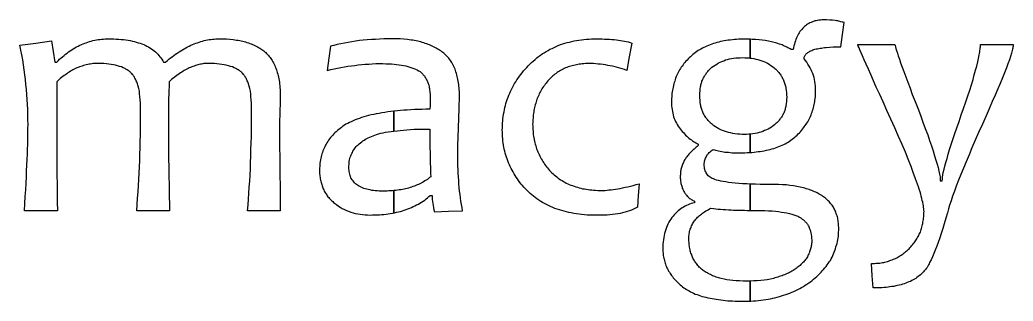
# Model space of a CAD drawing. Extents: x 0 to 100, y 0 to 33.1.
# Drawn here: x 0.14 to 29.01, y 0 to 8.18 of the extents above; entities that cross this region are included whole.
import ezdxf

# ---------------------------------------------------------------- set-up
doc = ezdxf.new("R2010")
doc.units = 0
doc.layers.get('0').update_dxf_attribs({"linetype": 'CONTINUOUS'})

msp = doc.modelspace()

# ---------------------------------------------------------------- linework, layer by layer
at = {"color": 7}
for points in [[(21.370272, 7.615015), (21.327897, 7.616048), (21.224028, 7.619149), (21.157882, 7.619149), (21.091736, 7.619149), (21.031791, 7.616048), (20.971847, 7.612948), (20.911902, 7.60623), (20.851957, 7.600029), (20.792529, 7.593827), (20.732585, 7.587626), (20.67574, 7.578325), (20.618897, 7.568506), (20.56567, 7.559204), (20.511926, 7.549903), (20.458183, 7.533883), (20.404956, 7.51838), (20.354313, 7.505461), (20.30367, 7.493059), (20.256645, 7.473938), (20.209619, 7.455335), (20.162077, 7.436214), (20.115051, 7.417611), (20.07061, 7.398491), (20.026685, 7.37937), (19.98276, 7.354566), (19.938318, 7.329244), (19.897493, 7.307023), (19.856669, 7.285319), (19.818429, 7.256897), (19.780705, 7.228475), (19.742981, 7.200053), (19.705257, 7.171631), (19.670634, 7.140109), (19.636011, 7.108586), (19.601387, 7.077063), (19.566764, 7.045541), (19.535242, 7.010917), (19.503719, 6.976294), (19.475297, 6.941671), (19.446875, 6.907048), (19.418453, 6.872425), (19.390031, 6.837801), (19.368327, 6.800077), (19.346106, 6.761837), (19.320785, 6.724113), (19.295463, 6.686389), (19.27686, 6.648666), (19.257739, 6.610943), (19.239136, 6.569602), (19.220015, 6.528777), (19.204512, 6.48485), (19.188493, 6.440408), (19.17609, 6.399586), (19.163171, 6.358761), (19.150769, 6.314837), (19.13785, 6.270395), (19.128548, 6.223368), (19.119246, 6.175825), (19.109945, 6.131902), (19.100126, 6.08746), (19.097025, 6.040435), (19.093925, 5.993408), (19.090824, 5.942764), (19.087724, 5.892123), (19.084623, 5.841998), (19.081523, 5.791354), (19.084623, 5.735027), (19.087724, 5.678181), (19.093925, 5.624439), (19.100126, 5.570697), (19.109945, 5.517468), (19.119246, 5.463726), (19.131649, 5.413598), (19.144568, 5.362956), (19.163171, 5.315929), (19.182292, 5.268389), (19.204512, 5.221362), (19.226217, 5.173822), (19.251538, 5.132996), (19.27686, 5.092171), (19.305282, 5.05083), (19.333187, 5.010005), (19.364709, 4.972283), (19.396232, 4.934559), (19.427755, 4.899935), (19.459277, 4.865312), (19.4939, 4.830689), (19.529041, 4.795549), (19.560563, 4.767644), (19.591569, 4.739222), (19.626709, 4.713899), (19.661332, 4.688578), (19.692855, 4.663258), (19.724377, 4.638453), (19.759001, 4.619332), (19.793624, 4.600213), (19.828247, 4.581607), (19.86287, 4.562489), (19.86287, 4.543886), (19.86287, 4.524764), (19.831348, 4.499444), (19.799825, 4.474639), (19.771403, 4.449316), (19.742981, 4.423995), (19.714559, 4.398674), (19.686137, 4.373351), (19.661332, 4.348546), (19.636011, 4.323226), (19.610689, 4.297905), (19.585368, 4.272582), (19.566764, 4.24778), (19.547644, 4.222457), (19.525423, 4.194035), (19.503719, 4.165614), (19.487699, 4.14029), (19.472196, 4.11497), (19.456177, 4.087064), (19.440674, 4.058642), (19.427755, 4.030221), (19.415352, 4.001799), (19.40295, 3.973378), (19.390031, 3.944954), (19.380729, 3.916532), (19.371427, 3.888111), (19.365226, 3.859689), (19.358508, 3.831783), (19.352307, 3.800261), (19.346106, 3.768739), (19.346106, 3.737216), (19.346106, 3.705694), (19.343005, 3.677269), (19.339905, 3.648848), (19.339905, 3.614225), (19.339905, 3.579601), (19.343005, 3.548079), (19.346106, 3.516556), (19.349206, 3.485034), (19.352307, 3.453511), (19.358508, 3.42509), (19.365226, 3.396668), (19.374528, 3.368247), (19.38383, 3.339822), (19.390031, 3.311401), (19.396749, 3.283495), (19.409151, 3.258175), (19.421554, 3.232854), (19.434473, 3.210632), (19.446875, 3.188928), (19.459277, 3.163607), (19.472196, 3.138287), (19.487699, 3.119681), (19.503719, 3.100562), (19.519222, 3.07834), (19.535242, 3.056636), (19.553845, 3.040618), (19.572965, 3.025114), (19.592086, 3.005995), (19.610689, 2.986874), (19.63291, 2.971372), (19.655131, 2.955351), (19.679936, 2.942947), (19.705257, 2.930546), (19.730579, 2.917627), (19.7559, 2.905226), (19.7559, 2.883003), (19.7559, 2.8613), (19.705257, 2.84838), (19.654614, 2.835979), (19.610689, 2.819959), (19.566764, 2.804457), (19.522323, 2.782234), (19.478398, 2.760015), (19.434473, 2.73521), (19.390031, 2.709889), (19.352307, 2.681465), (19.314583, 2.653044), (19.27686, 2.621521), (19.239136, 2.589999), (19.201412, 2.552274), (19.163171, 2.51455), (19.128548, 2.473727), (19.093925, 2.432386), (19.065503, 2.38846), (19.037081, 2.344537), (19.009176, 2.293893), (18.980754, 2.243249), (18.958533, 2.193124), (18.936312, 2.14248), (18.917708, 2.086153), (18.898588, 2.029309), (18.883085, 1.969365), (18.867065, 1.909419), (18.857764, 1.846374), (18.848462, 1.783329), (18.841744, 1.720284), (18.835543, 1.657239), (18.832442, 1.584892), (18.829342, 1.512544), (18.832442, 1.474822), (18.835543, 1.436582), (18.838643, 1.398858), (18.841744, 1.361133), (18.845361, 1.323409), (18.848462, 1.285685), (18.857764, 1.251061), (18.867065, 1.216438), (18.876367, 1.178198), (18.886186, 1.140474), (18.895488, 1.105853), (18.904789, 1.071229), (18.920809, 1.036606), (18.936312, 1.001983), (18.952331, 0.97046), (18.967834, 0.938938), (18.983854, 0.904314), (18.999357, 0.869691), (19.021578, 0.838169), (19.043799, 0.806646), (19.065503, 0.775124), (19.087724, 0.743599), (19.109945, 0.712076), (19.131649, 0.680554), (19.160071, 0.649031), (19.188493, 0.617509), (19.216915, 0.589087), (19.245337, 0.560666), (19.273759, 0.532244), (19.302181, 0.504338), (19.336804, 0.475917), (19.371427, 0.447493), (19.406051, 0.419071), (19.440674, 0.39065), (19.478398, 0.365329), (19.516121, 0.340006), (19.557463, 0.318302), (19.598287, 0.296082), (19.639111, 0.27386), (19.679936, 0.252156), (19.727478, 0.229936), (19.774504, 0.207714), (19.825147, 0.192212), (19.875273, 0.176192), (19.925916, 0.157589), (19.976042, 0.138467), (20.029785, 0.126066), (20.083529, 0.113147), (20.143473, 0.100746), (20.202901, 0.088342), (20.262846, 0.075422), (20.322791, 0.063021), (20.385836, 0.053719), (20.448881, 0.0439), (20.515027, 0.0346), (20.581173, 0.025297), (20.650419, 0.018579), (20.719666, 0.012378), (20.789429, 0.009277), (20.858675, 0.006176), (20.934123, 0.003077), (21.00957, -0.000024), (21.088635, -0.000024), (21.167183, -0.000024), (21.243148, -0.000024), (21.318595, -0.000024), (21.370272, 0.002043), (21.370272, 0.582885), (21.267952, 0.579784), (21.164083, 0.582885), (21.060213, 0.585986), (20.965645, 0.592188), (20.871077, 0.598906), (20.782711, 0.611307), (20.694861, 0.623711), (20.612695, 0.639731), (20.531046, 0.655233), (20.492806, 0.668153), (20.455082, 0.680554), (20.417358, 0.689856), (20.379635, 0.699675), (20.345011, 0.712076), (20.310388, 0.724996), (20.278865, 0.7405), (20.247343, 0.756518), (20.21582, 0.772023), (20.184298, 0.788041), (20.152775, 0.803545), (20.121252, 0.819047), (20.09283, 0.835068), (20.064408, 0.85057), (20.035986, 0.869691), (20.007564, 0.88881), (19.98276, 0.910514), (19.957438, 0.932736), (19.935217, 0.951855), (19.912996, 0.97046), (19.891292, 0.99268), (19.869071, 1.0149), (19.846851, 1.039707), (19.825147, 1.065028), (19.806026, 1.090348), (19.787423, 1.115669), (19.771403, 1.140474), (19.7559, 1.165797), (19.73988, 1.194218), (19.724377, 1.22264), (19.708358, 1.251061), (19.692855, 1.279483), (19.683036, 1.307907), (19.673735, 1.335813), (19.661332, 1.367335), (19.648413, 1.398858), (19.639111, 1.43038), (19.62981, 1.461903), (19.623608, 1.496526), (19.61689, 1.531665), (19.610689, 1.566289), (19.604488, 1.600912), (19.601387, 1.635535), (19.598287, 1.670159), (19.595186, 1.707883), (19.592086, 1.745605), (19.592086, 1.783329), (19.592086, 1.821053), (19.592086, 1.856193), (19.592086, 1.890816), (19.595186, 1.925439), (19.598287, 1.960063), (19.604488, 1.994686), (19.610689, 2.029309), (19.619991, 2.060832), (19.62981, 2.092354), (19.642212, 2.123877), (19.655131, 2.155399), (19.667533, 2.186922), (19.679936, 2.218444), (19.695955, 2.246868), (19.711458, 2.27529), (19.730579, 2.303196), (19.749182, 2.331617), (19.771403, 2.356938), (19.793624, 2.382258), (19.815328, 2.410683), (19.837549, 2.439104), (19.865971, 2.463909), (19.894393, 2.489229), (19.922815, 2.511452), (19.951237, 2.533671), (19.98276, 2.555375), (20.014282, 2.577598), (20.045805, 2.599817), (20.077327, 2.621521), (20.115051, 2.640643), (20.152775, 2.659245), (20.190499, 2.681465), (20.228223, 2.703687), (20.30057, 2.693869), (20.373433, 2.684566), (20.44268, 2.678364), (20.511926, 2.672165), (20.587374, 2.669064), (20.663338, 2.665963), (20.738786, 2.659245), (20.814233, 2.653044), (20.890198, 2.649943), (20.965645, 2.646842), (21.044193, 2.646842), (21.123259, 2.646842), (21.204907, 2.643743), (21.287073, 2.640643), (21.368722, 2.640643), (21.370272, 2.640643), (21.370272, 3.403902), (21.271053, 3.409069), (21.14858, 3.415787), (21.041093, 3.42509), (20.934123, 3.434393), (20.839555, 3.444211), (20.744987, 3.453511), (20.666439, 3.465915), (20.587374, 3.478832), (20.518127, 3.491236), (20.448881, 3.503639), (20.395137, 3.522758), (20.341911, 3.541879), (20.304187, 3.554281), (20.265946, 3.566684), (20.238041, 3.585803), (20.209619, 3.604924), (20.181197, 3.626628), (20.152775, 3.648848), (20.130554, 3.674171), (20.10885, 3.699492), (20.09283, 3.727397), (20.077327, 3.755819), (20.064408, 3.790442), (20.052006, 3.825066), (20.045805, 3.860205), (20.039087, 3.894828), (20.035986, 3.932553), (20.032886, 3.970277), (20.035986, 4.0049), (20.039087, 4.039524), (20.045805, 4.067945), (20.052006, 4.096367), (20.061308, 4.127889), (20.07061, 4.159412), (20.086629, 4.187833), (20.102132, 4.216255), (20.118152, 4.241059), (20.133655, 4.266383), (20.155876, 4.294804), (20.178097, 4.323226), (20.206519, 4.345448), (20.234424, 4.367152), (20.262846, 4.389372), (20.291268, 4.411594), (20.328992, 4.401775), (20.367232, 4.392473), (20.408057, 4.380072), (20.448881, 4.367152), (20.495907, 4.36095), (20.543449, 4.354748), (20.590475, 4.345448), (20.638017, 4.335629), (20.688143, 4.332529), (20.738786, 4.329428), (20.792529, 4.323226), (20.845756, 4.317024), (20.9026, 4.317024), (20.959444, 4.317024), (21.019389, 4.313926), (21.078817, 4.310306), (21.14858, 4.313926), (21.217826, 4.317024), (21.283972, 4.320125), (21.350118, 4.323226), (21.370272, 4.32426), (21.370272, 4.856528), (21.330998, 4.852392), (21.267952, 4.849292), (21.204907, 4.846191), (21.135661, 4.849292), (21.066414, 4.852392), (20.997168, 4.858594), (20.927921, 4.865312), (20.864876, 4.877713), (20.801831, 4.890117), (20.741886, 4.906137), (20.681942, 4.921639), (20.625098, 4.940761), (20.56877, 4.959879), (20.515027, 4.984684), (20.461283, 5.010005), (20.411157, 5.038429), (20.360514, 5.066851), (20.316589, 5.101474), (20.272664, 5.136097), (20.247343, 5.155216), (20.222022, 5.173822), (20.202901, 5.19294), (20.184298, 5.211543), (20.165177, 5.233766), (20.146574, 5.255985), (20.127454, 5.277689), (20.10885, 5.299911), (20.09283, 5.322131), (20.077327, 5.343835), (20.061308, 5.369158), (20.045805, 5.394479), (20.032886, 5.416698), (20.020483, 5.438405), (20.007564, 5.466826), (19.995162, 5.495248), (19.98586, 5.520569), (19.976042, 5.545889), (19.96674, 5.574313), (19.957438, 5.602219), (19.948136, 5.630641), (19.938318, 5.659062), (19.932117, 5.690585), (19.925916, 5.722107), (19.919714, 5.785152), (19.912996, 5.848197), (19.909896, 5.914343), (19.906795, 5.980489), (19.909896, 6.046634), (19.912996, 6.11278), (19.919714, 6.172727), (19.925916, 6.232671), (19.932117, 6.261092), (19.938318, 6.289514), (19.948136, 6.317935), (19.957438, 6.34636), (19.963639, 6.371164), (19.96984, 6.396485), (19.98276, 6.424906), (19.995162, 6.453328), (20.004464, 6.47555), (20.014282, 6.497254), (20.029785, 6.522575), (20.045805, 6.547895), (20.058207, 6.569602), (20.07061, 6.591822), (20.086629, 6.614041), (20.102132, 6.635747), (20.121252, 6.657967), (20.140373, 6.680188), (20.158976, 6.702409), (20.178097, 6.724113), (20.1967, 6.743234), (20.21582, 6.761837), (20.238041, 6.780957), (20.259745, 6.800077), (20.307288, 6.8316), (20.354313, 6.862606), (20.401855, 6.894129), (20.448881, 6.925651), (20.499524, 6.947872), (20.54965, 6.970093), (20.603394, 6.991797), (20.65662, 7.014018), (20.713464, 7.030038), (20.770308, 7.045541), (20.830253, 7.054842), (20.890198, 7.064661), (20.953243, 7.070862), (21.016288, 7.077063), (21.078817, 7.080164), (21.141862, 7.083264), (21.211625, 7.080164), (21.280872, 7.077063), (21.347018, 7.070862), (21.370272, 7.068795), (21.370272, 7.615015), (21.370272, 7.615015), (21.370272, 7.068795), (21.413163, 7.064661), (21.476209, 7.051742), (21.539254, 7.039339), (21.595581, 7.02332), (21.652425, 7.007817), (21.709269, 6.988697), (21.766113, 6.970093), (21.81934, 6.944771), (21.873084, 6.91945), (21.923726, 6.887928), (21.973852, 6.856405), (22.021395, 6.821782), (22.06842, 6.787158), (22.090641, 6.768555), (22.112345, 6.749435), (22.131466, 6.730314), (22.150586, 6.711711), (22.169189, 6.68949), (22.18831, 6.667269), (22.206913, 6.645565), (22.226033, 6.623344), (22.241536, 6.598023), (22.257556, 6.573219), (22.273059, 6.550996), (22.289079, 6.528777), (22.301481, 6.503456), (22.3144, 6.478651), (22.326803, 6.450227), (22.339205, 6.421806), (22.349023, 6.396485), (22.358325, 6.371164), (22.367627, 6.34274), (22.377446, 6.314319), (22.386747, 6.283312), (22.396049, 6.25179), (22.40225, 6.223368), (22.408968, 6.194947), (22.41827, 6.128801), (22.427572, 6.062655), (22.430672, 5.996509), (22.433773, 5.930363), (22.430672, 5.867318), (22.427572, 5.804273), (22.41827, 5.744327), (22.408968, 5.684383), (22.40225, 5.655961), (22.396049, 5.62754), (22.389848, 5.599118), (22.383647, 5.570697), (22.373828, 5.545889), (22.364526, 5.520569), (22.355225, 5.495248), (22.345923, 5.469927), (22.333004, 5.445123), (22.320601, 5.419799), (22.307682, 5.39758), (22.29528, 5.375357), (22.279777, 5.353654), (22.263757, 5.331434), (22.248254, 5.309211), (22.232235, 5.287508), (22.216732, 5.265288), (22.200712, 5.243066), (22.182109, 5.224463), (22.162988, 5.205344), (22.140768, 5.186739), (22.119063, 5.16762), (22.099943, 5.148498), (22.080823, 5.129895), (22.033797, 5.095272), (21.986255, 5.060649), (21.939229, 5.032227), (21.892204, 5.003806), (21.841561, 4.981583), (21.790918, 4.959879), (21.737691, 4.93766), (21.683948, 4.915437), (21.627104, 4.899935), (21.570776, 4.883915), (21.510832, 4.874615), (21.450887, 4.865312), (21.390942, 4.858594), (21.370272, 4.856528), (21.370272, 4.32426), (21.416264, 4.326327), (21.48241, 4.329428), (21.542354, 4.338728), (21.602299, 4.348546), (21.661727, 4.354748), (21.721671, 4.36095), (21.781616, 4.373351), (21.841561, 4.386271), (21.895304, 4.398674), (21.948531, 4.411594), (22.002275, 4.427096), (22.056018, 4.443116), (22.106144, 4.458618), (22.156787, 4.474639), (22.203813, 4.493242), (22.251355, 4.512363), (22.298381, 4.534067), (22.345923, 4.556287), (22.389848, 4.578509), (22.433773, 4.600213), (22.475114, 4.625533), (22.515938, 4.650854), (22.553662, 4.679276), (22.591386, 4.7077), (22.62911, 4.736121), (22.666834, 4.764543), (22.701973, 4.795549), (22.736597, 4.827072), (22.768119, 4.862211), (22.799642, 4.896835), (22.831165, 4.928357), (22.862687, 4.959879), (22.890592, 4.997604), (22.919015, 5.035328), (22.944336, 5.069951), (22.969657, 5.104575), (22.994979, 5.142296), (23.019783, 5.180021), (23.042004, 5.218261), (23.064225, 5.255985), (23.082829, 5.29371), (23.101949, 5.331434), (23.120553, 5.372259), (23.139673, 5.413598), (23.155693, 5.454423), (23.171196, 5.495248), (23.183598, 5.539171), (23.196517, 5.583614), (23.208919, 5.62754), (23.221838, 5.671982), (23.23114, 5.715905), (23.240442, 5.759831), (23.246643, 5.804273), (23.253361, 5.848197), (23.259562, 5.89574), (23.265763, 5.942764), (23.268864, 5.989791), (23.271964, 6.037334), (23.271964, 6.08746), (23.271964, 6.138103), (23.268864, 6.201148), (23.265763, 6.264193), (23.259562, 6.324137), (23.253361, 6.384081), (23.240442, 6.443509), (23.22804, 6.503456), (23.208919, 6.560299), (23.190316, 6.617142), (23.164994, 6.673987), (23.139673, 6.730314), (23.111251, 6.784058), (23.082829, 6.837801), (23.048206, 6.891028), (23.013582, 6.944771), (22.975859, 6.995415), (22.938135, 7.045541), (22.938135, 7.070862), (22.938135, 7.096184), (22.947437, 7.114787), (22.956738, 7.133907), (22.966557, 7.14941), (22.975859, 7.16543), (22.991878, 7.180933), (23.007381, 7.196952), (23.026501, 7.212455), (23.045105, 7.228475), (23.064225, 7.240878), (23.082829, 7.253797), (23.10815, 7.266199), (23.133472, 7.278601), (23.161894, 7.29152), (23.190316, 7.303923), (23.221838, 7.313224), (23.253361, 7.323043), (23.291085, 7.332345), (23.328809, 7.341646), (23.366532, 7.347848), (23.404256, 7.354566), (23.445597, 7.360767), (23.486422, 7.366968), (23.533447, 7.373169), (23.58099, 7.37937), (23.681759, 7.386088), (23.782528, 7.39229), (23.895699, 7.39539), (24.009387, 7.398491), (24.053312, 7.751441), (24.097754, 8.104391), (24.069332, 8.110592), (24.04091, 8.116793), (24.009387, 8.126611), (23.977865, 8.135913), (23.946342, 8.142114), (23.914819, 8.148316), (23.877096, 8.154517), (23.839372, 8.161235), (23.760307, 8.167436), (23.681759, 8.173637), (23.590291, 8.176738), (23.498824, 8.179838), (23.454899, 8.176738), (23.410457, 8.173637), (23.369633, 8.167436), (23.328809, 8.161235), (23.291085, 8.154517), (23.252844, 8.148316), (23.215121, 8.135913), (23.177397, 8.122994), (23.142773, 8.107491), (23.10815, 8.091472), (23.073527, 8.072868), (23.038904, 8.053748), (23.010482, 8.032044), (22.98206, 8.009823), (22.953638, 7.987602), (22.925216, 7.965898), (22.896793, 7.934375), (22.868888, 7.902853), (22.843567, 7.87133), (22.818246, 7.839807), (22.796025, 7.805184), (22.774321, 7.770561), (22.7552, 7.73232), (22.736597, 7.694597), (22.717476, 7.653772), (22.698356, 7.612948), (22.682853, 7.565406), (22.666834, 7.51838), (22.654431, 7.470838), (22.642029, 7.423812), (22.62911, 7.370069), (22.616707, 7.316842), (22.588285, 7.316842), (22.559863, 7.316842), (22.528341, 7.335445), (22.496818, 7.354566), (22.465295, 7.370069), (22.433773, 7.386088), (22.39915, 7.401591), (22.364526, 7.417611), (22.329903, 7.433114), (22.29528, 7.449133), (22.219832, 7.473938), (22.143868, 7.49926), (22.06532, 7.521481), (21.986255, 7.543701), (21.898405, 7.559204), (21.810038, 7.575224), (21.718571, 7.587626), (21.627104, 7.600029), (21.529435, 7.60623), (21.431767, 7.612948), (21.370272, 7.615015)], [(6.881416, 5.570943), (6.878266, 5.668623), (6.875116, 5.766303), (6.868815, 5.857681), (6.862514, 5.949059), (6.853062, 6.027833), (6.84361, 6.106607), (6.827855, 6.179079), (6.812101, 6.251551), (6.802649, 6.283062), (6.793197, 6.314573), (6.780594, 6.346082), (6.76799, 6.377591), (6.755387, 6.405952), (6.742783, 6.434312), (6.73018, 6.459523), (6.717576, 6.484734), (6.704973, 6.506788), (6.69237, 6.528843), (6.676615, 6.550898), (6.660861, 6.572954), (6.645106, 6.59501), (6.629352, 6.617065), (6.610447, 6.63282), (6.591542, 6.648575), (6.572637, 6.66433), (6.553732, 6.680085), (6.534827, 6.69584), (6.515922, 6.711596), (6.493866, 6.724201), (6.47181, 6.736805), (6.446604, 6.74941), (6.421397, 6.762015), (6.370984, 6.787226), (6.32057, 6.812437), (6.263855, 6.828192), (6.20714, 6.843947), (6.144124, 6.859702), (6.081107, 6.875458), (6.01494, 6.884912), (5.948772, 6.894367), (5.873152, 6.900667), (5.797532, 6.906967), (5.718761, 6.910117), (5.639991, 6.913266), (5.602181, 6.910117), (5.564371, 6.906967), (5.529711, 6.906967), (5.495052, 6.906967), (5.460393, 6.900667), (5.425734, 6.894367), (5.391075, 6.888068), (5.356416, 6.881768), (5.321756, 6.872313), (5.287097, 6.862858), (5.249287, 6.850253), (5.211477, 6.837649), (5.176818, 6.825044), (5.142158, 6.812439), (5.104348, 6.796684), (5.066539, 6.780929), (5.03188, 6.762024), (4.997221, 6.743118), (4.959411, 6.724213), (4.921601, 6.705308), (4.886941, 6.683253), (4.852282, 6.661197), (4.814472, 6.635987), (4.776662, 6.610776), (4.704193, 6.55721), (4.631724, 6.503644), (4.556104, 6.440624), (4.480484, 6.377604), (4.480484, 6.29883), (4.480484, 6.220055), (4.477334, 6.144432), (4.474184, 6.068809), (4.471034, 5.993186), (4.467885, 5.917563), (4.467885, 5.841941), (4.467885, 5.766319), (4.464735, 5.690696), (4.461585, 5.615072), (4.461585, 5.539448), (4.461585, 5.463823), (4.461585, 5.3882), (4.461585, 5.312577), (4.461585, 5.236954), (4.461585, 5.161331), (4.461585, 5.047896), (4.461585, 4.934461), (4.461585, 4.808423), (4.461585, 4.682384), (4.464735, 4.543741), (4.467885, 4.405098), (4.467885, 4.253852), (4.467885, 4.102606), (4.471034, 3.938756), (4.474184, 3.774906), (4.477334, 3.598451), (4.480484, 3.421997), (4.483634, 3.229788), (4.486784, 3.037578), (4.489934, 2.832766), (4.493084, 2.627953), (4.017309, 2.627953), (3.541534, 2.627953), (3.554137, 2.810709), (3.56674, 2.993464), (3.579344, 3.176221), (3.591947, 3.358978), (3.6014, 3.541734), (3.610852, 3.72449), (3.620304, 3.907247), (3.629756, 4.090004), (3.636057, 4.27591), (3.642358, 4.461817), (3.645508, 4.644573), (3.648658, 4.827329), (3.651808, 5.013235), (3.654958, 5.199142), (3.654958, 5.38505), (3.654958, 5.570958), (3.651808, 5.668639), (3.648658, 5.766319), (3.642357, 5.857697), (3.636056, 5.949075), (3.626604, 6.027848), (3.617152, 6.106621), (3.601397, 6.179093), (3.585643, 6.251565), (3.576191, 6.283075), (3.566739, 6.314586), (3.554135, 6.346096), (3.541532, 6.377607), (3.528928, 6.405968), (3.516325, 6.434328), (3.503722, 6.459538), (3.491118, 6.484747), (3.478515, 6.506803), (3.465911, 6.528859), (3.450157, 6.550914), (3.434403, 6.57297), (3.418649, 6.595026), (3.402894, 6.617081), (3.38399, 6.632836), (3.365085, 6.64859), (3.34618, 6.664346), (3.327275, 6.680101), (3.308369, 6.695856), (3.289464, 6.711611), (3.267409, 6.724216), (3.245353, 6.736821), (3.223297, 6.749425), (3.201241, 6.76203), (3.150828, 6.78724), (3.100414, 6.81245), (3.0437, 6.828206), (2.986985, 6.843961), (2.927119, 6.859716), (2.867253, 6.875471), (2.801086, 6.884926), (2.734918, 6.894381), (2.662449, 6.900681), (2.58998, 6.90698), (2.51436, 6.91013), (2.43874, 6.91328), (2.397779, 6.91013), (2.356818, 6.90698), (2.315857, 6.90698), (2.274896, 6.90698), (2.233935, 6.900681), (2.192974, 6.894381), (2.155164, 6.888081), (2.117355, 6.881782), (2.076394, 6.872327), (2.035433, 6.862872), (1.997623, 6.850267), (1.959813, 6.837662), (1.918853, 6.825056), (1.877894, 6.81245), (1.840084, 6.796695), (1.802274, 6.78094), (1.764464, 6.762035), (1.726654, 6.74313), (1.688844, 6.724224), (1.651034, 6.705319), (1.613224, 6.683264), (1.575414, 6.661209), (1.540755, 6.635998), (1.506096, 6.610787), (1.468286, 6.585578), (1.430476, 6.560368), (1.392666, 6.532008), (1.354856, 6.503647), (1.320196, 6.472136), (1.285537, 6.440626), (1.250878, 6.409115), (1.216219, 6.377605), (1.216219, 6.172792), (1.216219, 5.96798), (1.216219, 5.753713), (1.216219, 5.539447), (1.216219, 5.315729), (1.216219, 5.09201), (1.216219, 4.861989), (1.216219, 4.631969), (1.219369, 4.395645), (1.222519, 4.159322), (1.222519, 3.913548), (1.222519, 3.667774), (1.225669, 3.412545), (1.228819, 3.157316), (1.231969, 2.892635), (1.235119, 2.627954), (0.759347, 2.627954), (0.283575, 2.627954), (0.293027, 2.835917), (0.30248, 3.043881), (0.315083, 3.23924), (0.327686, 3.434599), (0.333988, 3.614205), (0.34029, 3.793811), (0.349742, 3.957661), (0.359195, 4.121511), (0.362345, 4.269607), (0.365495, 4.417704), (0.371796, 4.553194), (0.378098, 4.688685), (0.378098, 4.805271), (0.378098, 4.921857), (0.381248, 5.025839), (0.384398, 5.129822), (0.381248, 5.277917), (0.378098, 5.426012), (0.371796, 5.570956), (0.365495, 5.7159), (0.356042, 5.860846), (0.34659, 6.005791), (0.333986, 6.150736), (0.321383, 6.295682), (0.305629, 6.440626), (0.289875, 6.585569), (0.27097, 6.727362), (0.252064, 6.869155), (0.226858, 7.0141), (0.201651, 7.159045), (0.173294, 7.300839), (0.144936, 7.442633), (0.604958, 7.505652), (1.064979, 7.568671), (1.112242, 7.259876), (1.159504, 6.951081), (1.187861, 6.951081), (1.216219, 6.951081), (1.25718, 6.992042), (1.298141, 7.033002), (1.342252, 7.070812), (1.386363, 7.108623), (1.430475, 7.146433), (1.474586, 7.184244), (1.518698, 7.215754), (1.562809, 7.247265), (1.606921, 7.278775), (1.651032, 7.310285), (1.698295, 7.338645), (1.745557, 7.367006), (1.79282, 7.392216), (1.840082, 7.417426), (1.887345, 7.439482), (1.934607, 7.461537), (1.98187, 7.480442), (2.029132, 7.499347), (2.076395, 7.515102), (2.123657, 7.530858), (2.17092, 7.546613), (2.218183, 7.562368), (2.268596, 7.574973), (2.319009, 7.587577), (2.369422, 7.597032), (2.419836, 7.606487), (2.470249, 7.612787), (2.520662, 7.619087), (2.571076, 7.622237), (2.621489, 7.625386), (2.671902, 7.628536), (2.722316, 7.631686), (2.797936, 7.628536), (2.873555, 7.625386), (2.946025, 7.622237), (3.018494, 7.619087), (3.087812, 7.612787), (3.15713, 7.606487), (3.223298, 7.597032), (3.289465, 7.587577), (3.352482, 7.574973), (3.415499, 7.562368), (3.472213, 7.546613), (3.528928, 7.530858), (3.585643, 7.515102), (3.642358, 7.499347), (3.692772, 7.480442), (3.743185, 7.461537), (3.790448, 7.439482), (3.83771, 7.417426), (3.881822, 7.392216), (3.925933, 7.367006), (3.970044, 7.338645), (4.014156, 7.310285), (4.051966, 7.278775), (4.089776, 7.247265), (4.121284, 7.215754), (4.152792, 7.184244), (4.184301, 7.146433), (4.215809, 7.108623), (4.244166, 7.070812), (4.272524, 7.033002), (4.297731, 6.992042), (4.322937, 6.951081), (4.351295, 6.951081), (4.379652, 6.951081), (4.426914, 6.992042), (4.474177, 7.033002), (4.52459, 7.070812), (4.575004, 7.108623), (4.622266, 7.146433), (4.669529, 7.184244), (4.719942, 7.215754), (4.770355, 7.247265), (4.820769, 7.278775), (4.871182, 7.310285), (4.918444, 7.338645), (4.965707, 7.367006), (5.01612, 7.392216), (5.066534, 7.417426), (5.113796, 7.439482), (5.161058, 7.461537), (5.211472, 7.480442), (5.261885, 7.499347), (5.309147, 7.515102), (5.35641, 7.530858), (5.403672, 7.546613), (5.450935, 7.562368), (5.501348, 7.574973), (5.551762, 7.587577), (5.599024, 7.597032), (5.646287, 7.606487), (5.693549, 7.612787), (5.740812, 7.619087), (5.791225, 7.622237), (5.841638, 7.625386), (5.888901, 7.628536), (5.936163, 7.631686), (6.043292, 7.628536), (6.15042, 7.625386), (6.248096, 7.615932), (6.345771, 7.606477), (6.393034, 7.600177), (6.440296, 7.593877), (6.487559, 7.584422), (6.534822, 7.574967), (6.578933, 7.565513), (6.623044, 7.556058), (6.664005, 7.546603), (6.704966, 7.537148), (6.745927, 7.524543), (6.786888, 7.511938), (6.827849, 7.496183), (6.86881, 7.480428), (6.90347, 7.464673), (6.938129, 7.448918), (6.975939, 7.433163), (7.013749, 7.417408), (7.048408, 7.398502), (7.083068, 7.379597), (7.114576, 7.360692), (7.146084, 7.341787), (7.177593, 7.319731), (7.209101, 7.297676), (7.237458, 7.275621), (7.265816, 7.253566), (7.291022, 7.228355), (7.316229, 7.203145), (7.341436, 7.174785), (7.366643, 7.146424), (7.391849, 7.118064), (7.417056, 7.089704), (7.439112, 7.058193), (7.461168, 7.026683), (7.480072, 6.995173), (7.498977, 6.963662), (7.517882, 6.925852), (7.536787, 6.888042), (7.552542, 6.850231), (7.568296, 6.812421), (7.58405, 6.771455), (7.599804, 6.73049), (7.612408, 6.68953), (7.625011, 6.648569), (7.637616, 6.604454), (7.65022, 6.560339), (7.659675, 6.513072), (7.66913, 6.465806), (7.678585, 6.415391), (7.68804, 6.364976), (7.69434, 6.314561), (7.700639, 6.264146), (7.703789, 6.207427), (7.706939, 6.150708), (7.710089, 6.097143), (7.713239, 6.043578), (7.713239, 5.98371), (7.713239, 5.923841), (7.713239, 5.895481), (7.713239, 5.86712), (7.713239, 5.823005), (7.713239, 5.778889), (7.710089, 5.725323), (7.706939, 5.671757), (7.703789, 5.608737), (7.700639, 5.545717), (7.700639, 5.479546), (7.700639, 5.413375), (7.69749, 5.359809), (7.69434, 5.306243), (7.69434, 5.265283), (7.69434, 5.224323), (7.69434, 5.192812), (7.69434, 5.161301), (7.69434, 5.047867), (7.69434, 4.934432), (7.69434, 4.808394), (7.69434, 4.682355), (7.69434, 4.543712), (7.69434, 4.405069), (7.69749, 4.253823), (7.700639, 4.102577), (7.700639, 3.938727), (7.700639, 3.774877), (7.703789, 3.598422), (7.706939, 3.421968), (7.706939, 3.229758), (7.706939, 3.037549), (7.710089, 2.832737), (7.713239, 2.627924), (7.237462, 2.627924), (6.761684, 2.627924), (6.777438, 2.798076), (6.793193, 2.968228), (6.802645, 3.141532), (6.812097, 3.314835), (6.824701, 3.49129), (6.837304, 3.667744), (6.843605, 3.8505), (6.849906, 4.033256), (6.856207, 4.219163), (6.862508, 4.405069), (6.868809, 4.594127), (6.87511, 4.783185), (6.87826, 4.978546), (6.88141, 5.173906), (6.881413, 5.372424)], [(10.971423, 7.631551), (10.845333, 7.628451), (10.719242, 7.62535), (10.599353, 7.619149), (10.479464, 7.612948), (10.360091, 7.60623), (10.240202, 7.600029), (10.126514, 7.587626), (10.013342, 7.574707), (9.903272, 7.559204), (9.792684, 7.543185), (9.685714, 7.524581), (9.578743, 7.505461), (9.474357, 7.483757), (9.370488, 7.461536), (9.269718, 7.436214), (9.168949, 7.410893), (9.125024, 7.06156), (9.080583, 6.711711), (9.178251, 6.733415), (9.27592, 6.755636), (9.376689, 6.774756), (9.477458, 6.79336), (9.578743, 6.81248), (9.679512, 6.831083), (9.780282, 6.844003), (9.881051, 6.856405), (9.98182, 6.869324), (10.082589, 6.881726), (10.183358, 6.887928), (10.284127, 6.894129), (10.388513, 6.900847), (10.492383, 6.907048), (10.593152, 6.907048), (10.693921, 6.907048), (10.779187, 6.903947), (10.863936, 6.900847), (10.943001, 6.897229), (11.021549, 6.894129), (11.093897, 6.884827), (11.16676, 6.875525), (11.236007, 6.865707), (11.305253, 6.856405), (11.365198, 6.840902), (11.425143, 6.824882), (11.48147, 6.806279), (11.538314, 6.787158), (11.592057, 6.768038), (11.645284, 6.749435), (11.689726, 6.724113), (11.733651, 6.698792), (11.755872, 6.686389), (11.777576, 6.673987), (11.796696, 6.657967), (11.815816, 6.642464), (11.83442, 6.623344), (11.85354, 6.604223), (11.869043, 6.58562), (11.885063, 6.566501), (11.900566, 6.547895), (11.916585, 6.528777), (11.928988, 6.506554), (11.94139, 6.48485), (11.954309, 6.45953), (11.966712, 6.434209), (11.979631, 6.408886), (11.992033, 6.384081), (12.001335, 6.358761), (12.011153, 6.33344), (12.020455, 6.305018), (12.029757, 6.276594), (12.035958, 6.245072), (12.042676, 6.213549), (12.048877, 6.182027), (12.055078, 6.150504), (12.06438, 6.081258), (12.074199, 6.012011), (12.074199, 5.936565), (12.074199, 5.860601), (12.074199, 5.822876), (12.074199, 5.785152), (12.074199, 5.750529), (12.074199, 5.715905), (12.070581, 5.681282), (12.06748, 5.646658), (12.06438, 5.615136), (12.061279, 5.583614), (11.948108, 5.580513), (11.83442, 5.577414), (11.724349, 5.574313), (11.613761, 5.570697), (11.509892, 5.564495), (11.406022, 5.558293), (11.308354, 5.552091), (11.210685, 5.545889), (11.116117, 5.536073), (11.021549, 5.52677), (11.017415, 5.526254), (11.017415, 4.94696), (11.106816, 4.956263), (11.198283, 4.966081), (11.292334, 4.975384), (11.386902, 4.984684), (11.494389, 4.991402), (11.601359, 4.997604), (11.71143, 5.000705), (11.822018, 5.003806), (11.941907, 5.003806), (12.061279, 5.003806), (12.061279, 4.92474), (12.061279, 4.846191), (12.061279, 4.767644), (12.061279, 4.688578), (12.061279, 4.60383), (12.061279, 4.518562), (12.06438, 4.433298), (12.06748, 4.348546), (12.071098, 4.260181), (12.074199, 4.171815), (12.074199, 4.083447), (12.074199, 3.995598), (12.077299, 3.90103), (12.0804, 3.806463), (12.0835, 3.711893), (12.086601, 3.617325), (12.055078, 3.592005), (12.023555, 3.566684), (11.988932, 3.541879), (11.954309, 3.516556), (11.916585, 3.494337), (11.878861, 3.472114), (11.843722, 3.453511), (11.809098, 3.434393), (11.771374, 3.415787), (11.733651, 3.396668), (11.692826, 3.378065), (11.652002, 3.358944), (11.610661, 3.34654), (11.569837, 3.333623), (11.529012, 3.318119), (11.487671, 3.302101), (11.443746, 3.289697), (11.399821, 3.276778), (11.355379, 3.267477), (11.311454, 3.258175), (11.264429, 3.248872), (11.216886, 3.239056), (11.169861, 3.232854), (11.122318, 3.226652), (11.072192, 3.22045), (11.021549, 3.213733), (11.017415, 3.213733), (11.017415, 2.568295), (11.030851, 2.571396), (11.090796, 2.583797), (11.14764, 2.5962), (11.204484, 2.60912), (11.261328, 2.627723), (11.317656, 2.646842), (11.371399, 2.665963), (11.425143, 2.684566), (11.475269, 2.703687), (11.525911, 2.72229), (11.576038, 2.747611), (11.62668, 2.772934), (11.676807, 2.798255), (11.72745, 2.823059), (11.771374, 2.851481), (11.815816, 2.879903), (11.862842, 2.908327), (11.910384, 2.936748), (11.951209, 2.971372), (11.992033, 3.005995), (12.032857, 3.040618), (12.074199, 3.075239), (12.102104, 3.075239), (12.130526, 3.075239), (12.130526, 3.015295), (12.130526, 2.955867), (12.137244, 2.899024), (12.143445, 2.842181), (12.152747, 2.782234), (12.162048, 2.72229), (12.178068, 2.659245), (12.193571, 2.5962), (12.603365, 2.612218), (13.013159, 2.627723), (12.99714, 2.719189), (12.981637, 2.810656), (12.965617, 2.908327), (12.950114, 3.005995), (12.937195, 3.103663), (12.924792, 3.201332), (12.915491, 3.302101), (12.905672, 3.40287), (12.899471, 3.507256), (12.89327, 3.611124), (12.887069, 3.718095), (12.880351, 3.825066), (12.87725, 3.938754), (12.87415, 4.051925), (12.87415, 4.165614), (12.87415, 4.278784), (12.87415, 4.341829), (12.87415, 4.404874), (12.87415, 4.496343), (12.87415, 4.587809), (12.880351, 4.7077), (12.887069, 4.827072), (12.890169, 4.969182), (12.89327, 5.110774), (12.899471, 5.255985), (12.905672, 5.400681), (12.908773, 5.52367), (12.911873, 5.646658), (12.915491, 5.741228), (12.918591, 5.835796), (12.918591, 5.908143), (12.918591, 5.980489), (12.918591, 6.037334), (12.918591, 6.094177), (12.915491, 6.147404), (12.911873, 6.201148), (12.905672, 6.251274), (12.899471, 6.301918), (12.89327, 6.348942), (12.887069, 6.396485), (12.87725, 6.443509), (12.867949, 6.491052), (12.858647, 6.534978), (12.848828, 6.579421), (12.833325, 6.623344), (12.817822, 6.667269), (12.804903, 6.70861), (12.792501, 6.749435), (12.773381, 6.787158), (12.754777, 6.824882), (12.735657, 6.862606), (12.716536, 6.900847), (12.697933, 6.93547), (12.678813, 6.970093), (12.657109, 7.001616), (12.634888, 7.033138), (12.609566, 7.064661), (12.584245, 7.096184), (12.555823, 7.124089), (12.527917, 7.152511), (12.499496, 7.180933), (12.471074, 7.209355), (12.439551, 7.231576), (12.408028, 7.25328), (12.376506, 7.275501), (12.344983, 7.297722), (12.31036, 7.319942), (12.275736, 7.341646), (12.241113, 7.360767), (12.20649, 7.37937), (12.168249, 7.398491), (12.130526, 7.417611), (12.092802, 7.436214), (12.055078, 7.455335), (12.014254, 7.467737), (11.972913, 7.480139), (11.928988, 7.496159), (11.885063, 7.511662), (11.840621, 7.524581), (11.796696, 7.536984), (11.752771, 7.546802), (11.708329, 7.556104), (11.661304, 7.565406), (11.613761, 7.574707), (11.563635, 7.584526), (11.512992, 7.593827), (11.462866, 7.600029), (11.412223, 7.60623), (11.305253, 7.616048), (11.198283, 7.62535), (11.084595, 7.628451), (10.971423, 7.631551)], [(18.142488, 3.409379), (18.117282, 3.069073), (18.092077, 2.728767), (18.035362, 2.700408), (17.978648, 2.672049), (17.918782, 2.646838), (17.858915, 2.621627), (17.795899, 2.602722), (17.732882, 2.583818), (17.663564, 2.568062), (17.594246, 2.552306), (17.521777, 2.539699), (17.449308, 2.527091), (17.370537, 2.517632), (17.291766, 2.508174), (17.209844, 2.501876), (17.127922, 2.495579), (17.04285, 2.495579), (16.957778, 2.495579), (16.872705, 2.495579), (16.787633, 2.495579), (16.708862, 2.498728), (16.630091, 2.501876), (16.551321, 2.511335), (16.47255, 2.520794), (16.39693, 2.530253), (16.32131, 2.539712), (16.24569, 2.552319), (16.17007, 2.564927), (16.100752, 2.580683), (16.031434, 2.596439), (15.962115, 2.615343), (15.892797, 2.634248), (15.826629, 2.653153), (15.760462, 2.672059), (15.697445, 2.697269), (15.634428, 2.722478), (15.571412, 2.750839), (15.508396, 2.7792), (15.451681, 2.80756), (15.394966, 2.835921), (15.338251, 2.867431), (15.281535, 2.898942), (15.227971, 2.936752), (15.174407, 2.974563), (15.123994, 3.012373), (15.073581, 3.050183), (15.023168, 3.091143), (14.972754, 3.132103), (14.928644, 3.176219), (14.884533, 3.220334), (14.840423, 3.267599), (14.796312, 3.314864), (14.755352, 3.358981), (14.714391, 3.403098), (14.676581, 3.453513), (14.63877, 3.503928), (14.60411, 3.554343), (14.56945, 3.604758), (14.537939, 3.655173), (14.506429, 3.705588), (14.478074, 3.756004), (14.449718, 3.80642), (14.421358, 3.859987), (14.392998, 3.913553), (14.370943, 3.967119), (14.348887, 4.020685), (14.326832, 4.077403), (14.304777, 4.13412), (14.285872, 4.190838), (14.266966, 4.247555), (14.251211, 4.304272), (14.235456, 4.36099), (14.222851, 4.420858), (14.210246, 4.480727), (14.200792, 4.540596), (14.191337, 4.600464), (14.185037, 4.660333), (14.178737, 4.720201), (14.175587, 4.783221), (14.172437, 4.846241), (14.169288, 4.909259), (14.166138, 4.972278), (14.169288, 5.0416), (14.172437, 5.110922), (14.175587, 5.177092), (14.178737, 5.243261), (14.185037, 5.306281), (14.191337, 5.369301), (14.203941, 5.435471), (14.216546, 5.50164), (14.229151, 5.56466), (14.241756, 5.62768), (14.257511, 5.687548), (14.273266, 5.747417), (14.292171, 5.807286), (14.311076, 5.867154), (14.333131, 5.927023), (14.355187, 5.986891), (14.380392, 6.043609), (14.405597, 6.100326), (14.433953, 6.157042), (14.462308, 6.213758), (14.493818, 6.270477), (14.525329, 6.327196), (14.556839, 6.380762), (14.588349, 6.434328), (14.62616, 6.487895), (14.66397, 6.541461), (14.704931, 6.591876), (14.745891, 6.642292), (14.786852, 6.695858), (14.827812, 6.749425), (14.875073, 6.79669), (14.922333, 6.843956), (14.969594, 6.891221), (15.016854, 6.938487), (15.067268, 6.982602), (15.117681, 7.026718), (15.168094, 7.070833), (15.218507, 7.114949), (15.272071, 7.152759), (15.325635, 7.190569), (15.38235, 7.22523), (15.439066, 7.25989), (15.495781, 7.2914), (15.552496, 7.322911), (15.612361, 7.351271), (15.672227, 7.379632), (15.732093, 7.407992), (15.791958, 7.436352), (15.858126, 7.458407), (15.924294, 7.480462), (15.987311, 7.499368), (16.050327, 7.518273), (16.116494, 7.534028), (16.182662, 7.549783), (16.25198, 7.565538), (16.321298, 7.581294), (16.393767, 7.590743), (16.466237, 7.600193), (16.538706, 7.609648), (16.611175, 7.619103), (16.686795, 7.622252), (16.762415, 7.625402), (16.838035, 7.628552), (16.913655, 7.631702), (16.989274, 7.628552), (17.064894, 7.625402), (17.137364, 7.622252), (17.209833, 7.619103), (17.279151, 7.615953), (17.348469, 7.612803), (17.414637, 7.606503), (17.480805, 7.600203), (17.54067, 7.590754), (17.600536, 7.581304), (17.657251, 7.571849), (17.713966, 7.562394), (17.770681, 7.54979), (17.827396, 7.537185), (17.877809, 7.52143), (17.928223, 7.505674), (17.855753, 7.108653), (17.783284, 6.711631), (17.717117, 6.733686), (17.65095, 6.755741), (17.581631, 6.774646), (17.512313, 6.793552), (17.442994, 6.812457), (17.373676, 6.831362), (17.304357, 6.843967), (17.235039, 6.856572), (17.165721, 6.869176), (17.096403, 6.881781), (17.023934, 6.888081), (16.951465, 6.894381), (16.882147, 6.90068), (16.812829, 6.90698), (16.74351, 6.90698), (16.674192, 6.90698), (16.626932, 6.90698), (16.579671, 6.90698), (16.535561, 6.90383), (16.49145, 6.90068), (16.44734, 6.894381), (16.403229, 6.888081), (16.362269, 6.881781), (16.321308, 6.875481), (16.280348, 6.866026), (16.239387, 6.856572), (16.198427, 6.847117), (16.157467, 6.837662), (16.119656, 6.825057), (16.081846, 6.812452), (16.044035, 6.796697), (16.006225, 6.780942), (15.968414, 6.765187), (15.930604, 6.749431), (15.895944, 6.730526), (15.861283, 6.711621), (15.826623, 6.689566), (15.791962, 6.667511), (15.760452, 6.645455), (15.728942, 6.6234), (15.697431, 6.59819), (15.665921, 6.572981), (15.634411, 6.54777), (15.6029, 6.522559), (15.574545, 6.494198), (15.54619, 6.465838), (15.517834, 6.434327), (15.489479, 6.402816), (15.464274, 6.371307), (15.439069, 6.339798), (15.413863, 6.305138), (15.388658, 6.270477), (15.363453, 6.238967), (15.338247, 6.207456), (15.319342, 6.172796), (15.300437, 6.138135), (15.278382, 6.100325), (15.256327, 6.062515), (15.240571, 6.024704), (15.224816, 5.986894), (15.205911, 5.949084), (15.187006, 5.911274), (15.174401, 5.873462), (15.161796, 5.83565), (15.149192, 5.79469), (15.136587, 5.75373), (15.123982, 5.71277), (15.111377, 5.67181), (15.101922, 5.63085), (15.092468, 5.589889), (15.086168, 5.545774), (15.079868, 5.501659), (15.073568, 5.460697), (15.067269, 5.419736), (15.064119, 5.372471), (15.060969, 5.325206), (15.057819, 5.28109), (15.054669, 5.236975), (15.051519, 5.18971), (15.048369, 5.142445), (15.051519, 5.092028), (15.054669, 5.041612), (15.057819, 4.991197), (15.060969, 4.940782), (15.064119, 4.890367), (15.067269, 4.839952), (15.076724, 4.792685), (15.086178, 4.745419), (15.095633, 4.698154), (15.105088, 4.650888), (15.114538, 4.606773), (15.123987, 4.562658), (15.136592, 4.518543), (15.149197, 4.474427), (15.164952, 4.430312), (15.180707, 4.386197), (15.199612, 4.345235), (15.218517, 4.304274), (15.237423, 4.260158), (15.256328, 4.216043), (15.278383, 4.178233), (15.300439, 4.140423), (15.322494, 4.099462), (15.344549, 4.058502), (15.369754, 4.020692), (15.394959, 3.982882), (15.423315, 3.945071), (15.45167, 3.907261), (15.48003, 3.872601), (15.508391, 3.83794), (15.539901, 3.80328), (15.571411, 3.768619), (15.606072, 3.733959), (15.640732, 3.699299), (15.675393, 3.670938), (15.710053, 3.642577), (15.747863, 3.611067), (15.785674, 3.579556), (15.823484, 3.554347), (15.861295, 3.529137), (15.902255, 3.503926), (15.943215, 3.478716), (15.984176, 3.45666), (16.025136, 3.434604), (16.069247, 3.41255), (16.113357, 3.390495), (16.160618, 3.37474), (16.207878, 3.358984), (16.255139, 3.343229), (16.302399, 3.327474), (16.34966, 3.311718), (16.39692, 3.295963), (16.447334, 3.283355), (16.497747, 3.270748), (16.551312, 3.261289), (16.604876, 3.25183), (16.65844, 3.245533), (16.712004, 3.239236), (16.765568, 3.232939), (16.819132, 3.226642), (16.878998, 3.223493), (16.938863, 3.220345), (16.995578, 3.220345), (17.052293, 3.220345), (17.105858, 3.220345), (17.159422, 3.220345), (17.212986, 3.226642), (17.26655, 3.232939), (17.329567, 3.239236), (17.392583, 3.245533), (17.458751, 3.254992), (17.524919, 3.264451), (17.594237, 3.280207), (17.663555, 3.295963), (17.739175, 3.311717), (17.814795, 3.327472), (17.893566, 3.346378), (17.972336, 3.365283), (18.057412, 3.387331)], [(29.012856, 7.461523), (29.012856, 7.439468), (29.012856, 7.417412), (29.006559, 7.385902), (29.000262, 7.354392), (28.993965, 7.322881), (28.987668, 7.291371), (28.978209, 7.25041), (28.96875, 7.20945), (28.93724, 7.11177), (28.905729, 7.01409), (28.861619, 6.897504), (28.817509, 6.780918), (28.760794, 6.639125), (28.70408, 6.497331), (28.637911, 6.333481), (28.571743, 6.169631), (28.489821, 5.986876), (28.4079, 5.80412), (28.316526, 5.596155), (28.225152, 5.38819), (28.118024, 5.145565), (28.010895, 4.902941), (27.913219, 4.682374), (27.815543, 4.461807), (27.730471, 4.256993), (27.6454, 4.052179), (27.569779, 3.866272), (27.494159, 3.680365), (27.427992, 3.513364), (27.361825, 3.346363), (27.30826, 3.198268), (27.254695, 3.050173), (27.210585, 2.920983), (27.166475, 2.791794), (27.134964, 2.681509), (27.103454, 2.571224), (27.056194, 2.410525), (27.008934, 2.249826), (26.964823, 2.108032), (26.920711, 1.966238), (26.879751, 1.837049), (26.838791, 1.707859), (26.794681, 1.594424), (26.750571, 1.48099), (26.709609, 1.383309), (26.668648, 1.285629), (26.627688, 1.203705), (26.586728, 1.121781), (26.567823, 1.08712), (26.548919, 1.05246), (26.530013, 1.017799), (26.511107, 0.983139), (26.492203, 0.954778), (26.473298, 0.926418), (26.451243, 0.904362), (26.429187, 0.882306), (26.403982, 0.850796), (26.378776, 0.819285), (26.347266, 0.790926), (26.315755, 0.762567), (26.284245, 0.737356), (26.252734, 0.712145), (26.218074, 0.686935), (26.183413, 0.661726), (26.145603, 0.63967), (26.107793, 0.617615), (26.066833, 0.595559), (26.025872, 0.573503), (25.981762, 0.557749), (25.937652, 0.541994), (25.893541, 0.523088), (25.84943, 0.504182), (25.80217, 0.491575), (25.75491, 0.478968), (25.704496, 0.46636), (25.654083, 0.453753), (25.600519, 0.441145), (25.546955, 0.428538), (25.49024, 0.422241), (25.433525, 0.415944), (25.37681, 0.406485), (25.320095, 0.397026), (25.260229, 0.393878), (25.200364, 0.390729), (25.137347, 0.38758), (25.07433, 0.384432), (25.00816, 0.384432), (24.94199, 0.384432), (24.919934, 0.74049), (24.897879, 1.096547), (24.93884, 1.096547), (24.9798, 1.096547), (25.020761, 1.099696), (25.061721, 1.102844), (25.099531, 1.105993), (25.137342, 1.109142), (25.175152, 1.115439), (25.212963, 1.121736), (25.250773, 1.128033), (25.288583, 1.13433), (25.323244, 1.143789), (25.357904, 1.153248), (25.392565, 1.165855), (25.427225, 1.178462), (25.461885, 1.19107), (25.496546, 1.203677), (25.531206, 1.216285), (25.565866, 1.228892), (25.597377, 1.244647), (25.628887, 1.260401), (25.660397, 1.279307), (25.691908, 1.298213), (25.723418, 1.317119), (25.754928, 1.336024), (25.786439, 1.358079), (25.817949, 1.380133), (25.846305, 1.402189), (25.87466, 1.424244), (25.903016, 1.449454), (25.931371, 1.474663), (25.959727, 1.499874), (25.988082, 1.525085), (26.013286, 1.553446), (26.03849, 1.581806), (26.063696, 1.610166), (26.088901, 1.638525), (26.110957, 1.666886), (26.133013, 1.695247), (26.155068, 1.726757), (26.177124, 1.758268), (26.196029, 1.786628), (26.214933, 1.814989), (26.233839, 1.8465), (26.252745, 1.87801), (26.268499, 1.912671), (26.284254, 1.947331), (26.30001, 1.97884), (26.315766, 2.010349), (26.328373, 2.04501), (26.340981, 2.07967), (26.350439, 2.114331), (26.359898, 2.148991), (26.369357, 2.186801), (26.378816, 2.224612), (26.385113, 2.259272), (26.39141, 2.293933), (26.397707, 2.331744), (26.404004, 2.369556), (26.410301, 2.410516), (26.416598, 2.451476), (26.416598, 2.489286), (26.416598, 2.527097), (26.419747, 2.568057), (26.422896, 2.609017), (26.419747, 2.646827), (26.416598, 2.684637), (26.410301, 2.728753), (26.404004, 2.772868), (26.394545, 2.823284), (26.385087, 2.873701), (26.372479, 2.930418), (26.359872, 2.987136), (26.344117, 3.050154), (26.328363, 3.113172), (26.306307, 3.182495), (26.284251, 3.251817), (26.259046, 3.32744), (26.23384, 3.403063), (26.205485, 3.481838), (26.177129, 3.560612), (26.110962, 3.740216), (26.044795, 3.919821), (25.962874, 4.124634), (25.880952, 4.329446), (25.783276, 4.559467), (25.6856, 4.789488), (25.57217, 5.041566), (25.458741, 5.293643), (25.345311, 5.54257), (25.231881, 5.791497), (25.134205, 6.008914), (25.036529, 6.226331), (24.954608, 6.409087), (24.872686, 6.591843), (24.806519, 6.743089), (24.740351, 6.894336), (24.686787, 7.014072), (24.633223, 7.133809), (24.595412, 7.222036), (24.557602, 7.310263), (24.535547, 7.36383), (24.513491, 7.417396), (24.504036, 7.439452), (24.494582, 7.461507), (25.036525, 7.461507), (25.578468, 7.461507), (25.584767, 7.429996), (25.591067, 7.398486), (25.606822, 7.344919), (25.622577, 7.291353), (25.647783, 7.212579), (25.672988, 7.133805), (25.707648, 7.032974), (25.742309, 6.932143), (25.789569, 6.802953), (25.83683, 6.673763), (25.893545, 6.522517), (25.95026, 6.37127), (26.016427, 6.191666), (26.082594, 6.012061), (26.161366, 5.810398), (26.240137, 5.608736), (26.315757, 5.407074), (26.391376, 5.205413), (26.460694, 5.019506), (26.530012, 4.833599), (26.583575, 4.672899), (26.637139, 4.512199), (26.6844, 4.367255), (26.731661, 4.222311), (26.769471, 4.102574), (26.807282, 3.982837), (26.832487, 3.882005), (26.857693, 3.781174), (26.867152, 3.737059), (26.87661, 3.692943), (26.882908, 3.655133), (26.889205, 3.617323), (26.892353, 3.585812), (26.895502, 3.554302), (26.895502, 3.525942), (26.895502, 3.497583), (26.923862, 3.497583), (26.952223, 3.497583), (26.955372, 3.551149), (26.95852, 3.604715), (26.971128, 3.674036), (26.983735, 3.743357), (27.005789, 3.834735), (27.027844, 3.926113), (27.059354, 4.036396), (27.090865, 4.14668), (27.128675, 4.275871), (27.166485, 4.405061), (27.213747, 4.553157), (27.261008, 4.701252), (27.317722, 4.871404), (27.374437, 5.041556), (27.440604, 5.227463), (27.506771, 5.41337), (27.57294, 5.605579), (27.639108, 5.797788), (27.695821, 5.967941), (27.752535, 6.138093), (27.799796, 6.29249), (27.847057, 6.446888), (27.884867, 6.58238), (27.922678, 6.717872), (27.954188, 6.837608), (27.985699, 6.957344), (28.007755, 7.058175), (28.02981, 7.159006), (28.036107, 7.203122), (28.042404, 7.247238), (28.048701, 7.288198), (28.054998, 7.329158), (28.058147, 7.363819), (28.061296, 7.398479), (28.061296, 7.429989), (28.061296, 7.4615), (28.537076, 7.461511)], [(11.017415, 2.568295), (11.017415, 3.213733), (10.971423, 3.210632), (10.920781, 3.207531), (10.870137, 3.204433), (10.820011, 3.201332), (10.766268, 3.201332), (10.713041, 3.201332), (10.649996, 3.201332), (10.586951, 3.201332), (10.530107, 3.204433), (10.473262, 3.207531), (10.423136, 3.213733), (10.372493, 3.22045), (10.322367, 3.232854), (10.271725, 3.245255), (10.227799, 3.255074), (10.183358, 3.264377), (10.142533, 3.280394), (10.101709, 3.295899), (10.063985, 3.315018), (10.025745, 3.333623), (9.991121, 3.352742), (9.956498, 3.371348), (9.928076, 3.393567), (9.900171, 3.415787), (9.87485, 3.444211), (9.849528, 3.472114), (9.827307, 3.500538), (9.805603, 3.52896), (9.786483, 3.557381), (9.767363, 3.585803), (9.75496, 3.620426), (9.742558, 3.65505), (9.732739, 3.692774), (9.723437, 3.730498), (9.717236, 3.768739), (9.711035, 3.806463), (9.707935, 3.850386), (9.704317, 3.894828), (9.707935, 3.935654), (9.711035, 3.976476), (9.714136, 4.020402), (9.717236, 4.064844), (9.726538, 4.10567), (9.73584, 4.146492), (9.748759, 4.184732), (9.761161, 4.222457), (9.777181, 4.25708), (9.792684, 4.291703), (9.808704, 4.326327), (9.824206, 4.36095), (9.846427, 4.395573), (9.868648, 4.430197), (9.893453, 4.461719), (9.918774, 4.493242), (9.947196, 4.521663), (9.975618, 4.550085), (10.010242, 4.578509), (10.044865, 4.606931), (10.079488, 4.631735), (10.114111, 4.657056), (10.151835, 4.682377), (10.189559, 4.7077), (10.2309, 4.729404), (10.271725, 4.751623), (10.31875, 4.770745), (10.366292, 4.789348), (10.413318, 4.808469), (10.46086, 4.827072), (10.514087, 4.846191), (10.56783, 4.865312), (10.633976, 4.880814), (10.700122, 4.896835), (10.776087, 4.909238), (10.851534, 4.921639), (10.933183, 4.934559), (11.015348, 4.94696), (11.017415, 4.94696), (11.017415, 5.526254), (10.930082, 5.514367), (10.838615, 5.50145), (10.753865, 5.489046), (10.6686, 5.476127), (10.586951, 5.460625), (10.504785, 5.445123), (10.429338, 5.429102), (10.35389, 5.413598), (10.281026, 5.394479), (10.208679, 5.375357), (10.142533, 5.356754), (10.076387, 5.337636), (10.013342, 5.315929), (9.950297, 5.29371), (9.890352, 5.268389), (9.830408, 5.243066), (9.777181, 5.217745), (9.723437, 5.19294), (9.673311, 5.16762), (9.622669, 5.142296), (9.578743, 5.113875), (9.534302, 5.085453), (9.493477, 5.053931), (9.452653, 5.022408), (9.414929, 4.990886), (9.376689, 4.959364), (9.338965, 4.928357), (9.301241, 4.896835), (9.269718, 4.861695), (9.238196, 4.827072), (9.206673, 4.792448), (9.17515, 4.757825), (9.146728, 4.720101), (9.118307, 4.682377), (9.093502, 4.644655), (9.06818, 4.606931), (9.045959, 4.56869), (9.023739, 4.530966), (9.005135, 4.490141), (8.986015, 4.449316), (8.967411, 4.407975), (8.948291, 4.367152), (8.935889, 4.326327), (8.922969, 4.285502), (8.910567, 4.241059), (8.898165, 4.197136), (8.888346, 4.15321), (8.879045, 4.108768), (8.872843, 4.061743), (8.866642, 4.0142), (8.863542, 3.967176), (8.859924, 3.919633), (8.856824, 3.872609), (8.853723, 3.825066), (8.853723, 3.78424), (8.853723, 3.743415), (8.856824, 3.705694), (8.859924, 3.667969), (8.866642, 3.63283), (8.872843, 3.598207), (8.875944, 3.560482), (8.879045, 3.522758), (8.888346, 3.488135), (8.898165, 3.453511), (8.907467, 3.421989), (8.916768, 3.390466), (8.92607, 3.355843), (8.935889, 3.32122), (8.948291, 3.292798), (8.96121, 3.264377), (8.976713, 3.232854), (8.992733, 3.201332), (9.008236, 3.17291), (9.024255, 3.144486), (9.042859, 3.116064), (9.061979, 3.088159), (9.080583, 3.062838), (9.099703, 3.037518), (9.121924, 3.012194), (9.143628, 2.986874), (9.165849, 2.962069), (9.18807, 2.936748), (9.212874, 2.914526), (9.238196, 2.892822), (9.263517, 2.870602), (9.288839, 2.84838), (9.345166, 2.807558), (9.40201, 2.766732), (9.458854, 2.732109), (9.515698, 2.697486), (9.575643, 2.665963), (9.635071, 2.634441), (9.698116, 2.612218), (9.761161, 2.589999), (9.827307, 2.571396), (9.893453, 2.552274), (9.962699, 2.539873), (10.032463, 2.526954), (10.10481, 2.517651), (10.177157, 2.508351), (10.249504, 2.50525), (10.322367, 2.501633), (10.391614, 2.50525), (10.46086, 2.508351), (10.527006, 2.511452), (10.593152, 2.51455), (10.659298, 2.517651), (10.725443, 2.520752), (10.788489, 2.530055), (10.851534, 2.539873), (10.911479, 2.549173), (10.971423, 2.558476), (11.017415, 2.568295)], [(21.370272, 3.403902), (21.370272, 2.640643), (21.450887, 2.640643), (21.570776, 2.637542), (21.690149, 2.634441), (21.797636, 2.63134), (21.904606, 2.628239), (22.005375, 2.621521), (22.106144, 2.615319), (22.194511, 2.602918), (22.282878, 2.589999), (22.361426, 2.577598), (22.439974, 2.565194), (22.509737, 2.546072), (22.578984, 2.526954), (22.610506, 2.517651), (22.642029, 2.508351), (22.670451, 2.498532), (22.698356, 2.489229), (22.726778, 2.479927), (22.7552, 2.470627), (22.777421, 2.457707), (22.799642, 2.445306), (22.821346, 2.432386), (22.843567, 2.419983), (22.862687, 2.403962), (22.881291, 2.38846), (22.900411, 2.376059), (22.919015, 2.36314), (22.938135, 2.344537), (22.956738, 2.325415), (22.972758, 2.309913), (22.988261, 2.293893), (23.00428, 2.274771), (23.019783, 2.256169), (23.032703, 2.23705), (23.045105, 2.218444), (23.058024, 2.199325), (23.070426, 2.180723), (23.079728, 2.1585), (23.089547, 2.136281), (23.098848, 2.110957), (23.10815, 2.086153), (23.114351, 2.063933), (23.121069, 2.041711), (23.12727, 2.016906), (23.133472, 1.991585), (23.142773, 1.937843), (23.152075, 1.884098), (23.155693, 1.827771), (23.158793, 1.770928), (23.158793, 1.739406), (23.158793, 1.707883), (23.155693, 1.67326), (23.152075, 1.638636), (23.145874, 1.610212), (23.139673, 1.581791), (23.133472, 1.550268), (23.12727, 1.518746), (23.117452, 1.490324), (23.10815, 1.461903), (23.095748, 1.43038), (23.082829, 1.398858), (23.070426, 1.374053), (23.058024, 1.34873), (23.045105, 1.320308), (23.032703, 1.291887), (23.013582, 1.263465), (22.994979, 1.235044), (22.975859, 1.210239), (22.956738, 1.184916), (22.938135, 1.159595), (22.919015, 1.134274), (22.893693, 1.112571), (22.868888, 1.090348), (22.846667, 1.065028), (22.824447, 1.039707), (22.796025, 1.018001), (22.768119, 0.995781), (22.739697, 0.973561), (22.711275, 0.951855), (22.679753, 0.932736), (22.64823, 0.913614), (22.616707, 0.891911), (22.585185, 0.869691), (22.550562, 0.85057), (22.515938, 0.831967), (22.481315, 0.815946), (22.446692, 0.800444), (22.408968, 0.784424), (22.370727, 0.768922), (22.333004, 0.752901), (22.29528, 0.737399), (22.254456, 0.724996), (22.213114, 0.712076), (22.17229, 0.699675), (22.131466, 0.686755), (22.090641, 0.674354), (22.0493, 0.661951), (21.95835, 0.642832), (21.866882, 0.623711), (21.772314, 0.611307), (21.677747, 0.598906), (21.576977, 0.592188), (21.476209, 0.585986), (21.372339, 0.582885), (21.370272, 0.582885), (21.370272, 0.002043), (21.390942, 0.003077), (21.463289, 0.006176), (21.536153, 0.012378), (21.6085, 0.018579), (21.680847, 0.028398), (21.753194, 0.037701), (21.822441, 0.047001), (21.892204, 0.05682), (21.95835, 0.069223), (22.024496, 0.08214), (22.090641, 0.097645), (22.156787, 0.113147), (22.219832, 0.132268), (22.282878, 0.151387), (22.342305, 0.169992), (22.40225, 0.189111), (22.462195, 0.211334), (22.52214, 0.233037), (22.582084, 0.258358), (22.642029, 0.283679), (22.698356, 0.312103), (22.7552, 0.340524), (22.808944, 0.36843), (22.86217, 0.396851), (22.915914, 0.428374), (22.969657, 0.459896), (23.019783, 0.49452), (23.070426, 0.529143), (23.120553, 0.563767), (23.171196, 0.598906), (23.215121, 0.63663), (23.259562, 0.674354), (23.303487, 0.715177), (23.347412, 0.756002), (23.388753, 0.797343), (23.429578, 0.838169), (23.467301, 0.878991), (23.505025, 0.919816), (23.539648, 0.964258), (23.574272, 1.008182), (23.605794, 1.052624), (23.637317, 1.09655), (23.668839, 1.140474), (23.700362, 1.184916), (23.725684, 1.231943), (23.751005, 1.279483), (23.773226, 1.32651), (23.79493, 1.373534), (23.81405, 1.424178), (23.832654, 1.474822), (23.848674, 1.524948), (23.864176, 1.575591), (23.880196, 1.625717), (23.895699, 1.676358), (23.905517, 1.730103), (23.914819, 1.783329), (23.924121, 1.837074), (23.93394, 1.8903), (23.93704, 1.947143), (23.940141, 2.003989), (23.943241, 2.060832), (23.946342, 2.117675), (23.943241, 2.155399), (23.940141, 2.193124), (23.93704, 2.230848), (23.93394, 2.268572), (23.930322, 2.306294), (23.927222, 2.344537), (23.92102, 2.37916), (23.914819, 2.413781), (23.905517, 2.448404), (23.895699, 2.483028), (23.883297, 2.517651), (23.870894, 2.552274), (23.857975, 2.583797), (23.845573, 2.615319), (23.832654, 2.646842), (23.820251, 2.678364), (23.804749, 2.706788), (23.788729, 2.73521), (23.770125, 2.763115), (23.751005, 2.791537), (23.728784, 2.816858), (23.70708, 2.842181), (23.684859, 2.870602), (23.662638, 2.899024), (23.637317, 2.920728), (23.612512, 2.942947), (23.587191, 2.968271), (23.561869, 2.993591), (23.533447, 3.015295), (23.505025, 3.037518), (23.476603, 3.056636), (23.448698, 3.075239), (23.414075, 3.094361), (23.378935, 3.112963), (23.347412, 3.132085), (23.316406, 3.150688), (23.278166, 3.166708), (23.240442, 3.18221), (23.202718, 3.198231), (23.164994, 3.213733), (23.12727, 3.229753), (23.08903, 3.245255), (23.045105, 3.258175), (23.00118, 3.270578), (22.960356, 3.283495), (22.919015, 3.295899), (22.871989, 3.305202), (22.824447, 3.315018), (22.726778, 3.333623), (22.62911, 3.352742), (22.52524, 3.365146), (22.421371, 3.378065), (22.307682, 3.384265), (22.194511, 3.390466), (22.074622, 3.393567), (21.955249, 3.396668), (21.806938, 3.396668), (21.658626, 3.396668), (21.526335, 3.399769), (21.394043, 3.40287), (21.370272, 3.403902)]]:
    msp.add_lwpolyline(points, close=True, dxfattribs=at)

doc.saveas('drawing.dxf')
